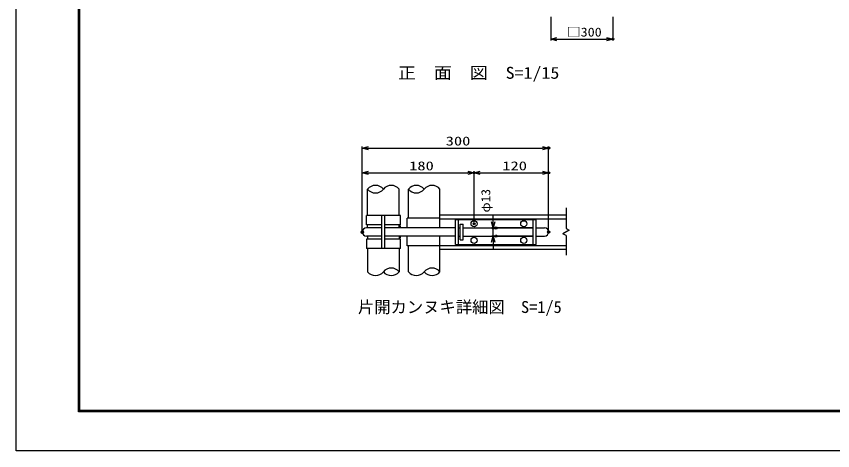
# Model space of a CAD drawing. Units: millimetres, scale not verified, with parts at other scales. Extents: x -4455 to 4455, y -3150 to 3150.
# Drawn here: x -4455 to -512, y -3150 to -1050 of the extents above; entities that cross this region are included whole.
import ezdxf
from ezdxf.enums import TextEntityAlignment as Align

# ---------------------------------------------------------------- set-up
doc = ezdxf.new("R2010")
doc.units = ezdxf.units.MM
doc.header["$LTSCALE"] = 20
doc.header["$PDMODE"] = 32
doc.header["$PDSIZE"] = 10
doc.layers.add('0-0_1', color=7, linetype='Continuous', lineweight=25)
doc.layers.add('0-1_0', color=7, linetype='Continuous', lineweight=25)
doc.layers.add('0-2_DEFPOINTS', color=7, linetype='Continuous')
doc.styles.add('ＭＳ ゴシック', font='')
doc.styles.get('ＭＳ ゴシック').set_extended_font_data('MS Gothic')

# ---------------------------------------------------------------- blocks, each defined once
blk = doc.blocks.new('_Open30')
at = {"layer": '0-1_0', "color": 1}
blk.add_line((0, 0), (-20, 0), dxfattribs=at)
blk.add_lwpolyline([(-20, 5.36), (0, 0), (-20, -5.36)], dxfattribs=at)

msp = doc.modelspace()

# ---------------------------------------------------------------- linework, layer by layer
at = {"layer": '0-0_1'}
for p, q in [((-2758.17, -2013.21), (-2758.17, -1885.39)), ((-2605.77, -2013.21), (-2605.77, -1885.39)), ((-2561.07, -2025.21), (-2561.07, -1885.39)), ((-2408.67, -2073.21), (-2408.67, -1885.39)), ((-2408.67, -2010.21), (-1799.56, -2010.21)), ((-2599.77, -2013.21), (-2764.17, -2013.21)), ((-2764.17, -2058.21), (-2764.17, -2013.21)), ((-2689.47, -2172.21), (-2689.47, -2013.21)), ((-2674.47, -2172.21), (-2674.47, -2013.21)), ((-2599.77, -2058.21), (-2599.77, -2013.21)), ((-2408.67, -2025.21), (-2567.07, -2025.21)), ((-2567.07, -2073.21), (-2567.07, -2025.21)), ((-2408.67, -2028.21), (-1799.56, -2028.21)), ((-2333.67, -2032.71), (-1943.67, -2032.71)), ((-2333.67, -2152.71), (-2333.67, -2032.71)), ((-2318.67, -2152.71), (-2318.67, -2032.71)), ((-1958.67, -2152.71), (-1958.67, -2032.71)), ((-1943.67, -2152.71), (-1943.67, -2032.71)), ((-2689.47, -2058.21), (-2764.17, -2058.21)), ((-2689.47, -2073.21), (-2764.17, -2073.21)), ((-2758.17, -2073.21), (-2758.17, -2058.21)), ((-2599.77, -2058.21), (-2674.47, -2058.21)), ((-2333.67, -2073.21), (-2674.47, -2073.21)), ((-2605.77, -2073.21), (-2605.77, -2058.21)), ((-2599.77, -2064.21), (-2605.77, -2064.21)), ((-2599.77, -2073.21), (-2599.77, -2064.21)), ((-2318.67, -2073.21), (-2311.17, -2073.21)), ((-2311.17, -2055.21), (-2296.17, -2055.21)), ((-2311.17, -2130.21), (-2311.17, -2055.21)), ((-2296.17, -2130.21), (-2296.17, -2055.21)), ((-2296.17, -2073.21), (-1958.67, -2073.21)), ((-1958.67, -2073.21), (-2158.56, -2073.21)), ((-1943.67, -2073.21), (-1903.17, -2073.21)), ((-2689.47, -2112.21), (-2764.17, -2112.21)), ((-2764.17, -2127.21), (-2764.17, -2172.21)), ((-2689.47, -2127.21), (-2764.17, -2127.21)), ((-2758.17, -2112.21), (-2758.17, -2127.21)), ((-2333.67, -2112.21), (-2674.47, -2112.21)), ((-2599.77, -2127.21), (-2674.47, -2127.21)), ((-2605.77, -2112.21), (-2605.77, -2127.21)), ((-2599.77, -2121.21), (-2605.77, -2121.21)), ((-2599.77, -2121.21), (-2599.77, -2112.21)), ((-2599.77, -2172.21), (-2599.77, -2127.21)), ((-2567.07, -2160.21), (-2567.07, -2112.21)), ((-2408.67, -2285.03), (-2408.67, -2112.21)), ((-2318.67, -2112.21), (-2311.17, -2112.21)), ((-2296.17, -2112.21), (-1958.67, -2112.21)), ((-1958.67, -2112.21), (-2158.56, -2112.21)), ((-1943.67, -2112.21), (-1903.17, -2112.21)), ((-2408.67, -2160.21), (-2567.07, -2160.21)), ((-2561.07, -2285.03), (-2561.07, -2160.21)), ((-2408.67, -2157.21), (-1799.56, -2157.21)), ((-2333.67, -2152.71), (-1943.67, -2152.71)), ((-2311.17, -2130.21), (-2296.17, -2130.21)), ((-2599.77, -2172.21), (-2764.17, -2172.21)), ((-2758.17, -2172.21), (-2758.17, -2285.03)), ((-2605.77, -2172.21), (-2605.77, -2285.03)), ((-2408.67, -2175.21), (-1799.56, -2175.21))]:
    msp.add_line(p, q, dxfattribs=at)
at = {"layer": '0-0_1', "color": 2}
for p, q in [((-1799.56, -1975.38), (-1799.56, -2075.39)), ((-1784.56, -2084.05), (-1814.56, -2101.37)), ((-1799.56, -2075.39), (-1784.56, -2084.05)), ((-1799.56, -2110.03), (-1814.56, -2101.37)), ((-1799.56, -2110.03), (-1799.56, -2205.05))]:
    msp.add_line(p, q, dxfattribs=at)
at = {"layer": '0-0_1'}
for centre in [(-2243.67, -2052.96), (-2003.67, -2052.96), (-2243.67, -2132.46), (-2003.67, -2132.46)]:
    msp.add_circle(centre, 15, dxfattribs=at)
for centre, radius, start, end in [((-2720.07, -1915.94), 48.83, 38.71802, 141.28213), ((-2720.07, -1854.85), 48.83, 218.71787, 321.28198), ((-2643.87, -1915.94), 48.83, 38.71802, 141.28213), ((-2522.97, -1915.94), 48.83, 38.71802, 141.28213), ((-2522.97, -1854.85), 48.83, 218.71787, 321.28198), ((-2446.77, -1915.94), 48.83, 38.71802, 141.28213), ((-2764.17, -2092.71), 19.5, 90, 270), ((-1903.17, -2092.71), 19.5, 270, 90), ((-2720.07, -2254.49), 48.83, 218.71787, 321.28198), ((-2643.87, -2315.58), 48.83, 38.71802, 141.28213), ((-2643.87, -2254.49), 48.83, 218.71787, 321.28198), ((-2522.97, -2254.49), 48.83, 218.71787, 321.28198), ((-2446.77, -2315.58), 48.83, 38.71802, 141.28213), ((-2446.77, -2254.49), 48.83, 218.71787, 321.28198)]:
    msp.add_arc(centre, radius, start, end, dxfattribs=at)
at = {"layer": '0-1_0', "color": 1}
for p, q in [((-1873.85, -1051.98), (-1873.85, -1167.24)), ((-1573.85, -1051.98), (-1573.85, -1167.24)), ((-1843.85, -1159.74), (-1603.85, -1159.74)), ((-2783.62, -2086.7), (-2783.62, -1679.05)), ((-2753.62, -1686.55), (-1913.67, -1686.55)), ((-1883.67, -2085.21), (-1883.67, -1679.05)), ((-2783.67, -2085.21), (-2783.67, -1799.05)), ((-2753.67, -1806.55), (-2273.67, -1806.55)), ((-2243.67, -2045.46), (-2243.67, -1799.05)), ((-2243.67, -2045.46), (-2243.67, -1799.05)), ((-2213.67, -1806.55), (-1913.67, -1806.55)), ((-1883.67, -2085.21), (-1883.67, -1799.05)), ((-2151.06, -2043.21), (-2151.06, -2013.21)), ((-2144.41, -2073.21), (-2158.56, -2073.21)), ((-2151.06, -2112.21), (-2151.06, -2073.21)), ((-2144.41, -2112.21), (-2158.56, -2112.21)), ((-2151.06, -2142.21), (-2151.06, -2172.21))]:
    msp.add_line(p, q, dxfattribs=at)
at = {"layer": '0-1_0', "color": 3}
msp.add_lwpolyline([(-4455, 3150), (4455, 3150), (4455, -3150), (-4455, -3150)], close=True, dxfattribs=at)
at = {"layer": '0-1_0'}
for points in [[(-4155, 2962.5), (4155, 2962.5), (4155, -2962.5), (-4155, -2962.5)], [(-4153.13, 2960.62), (4153.12, 2960.62), (4153.12, -2960.63), (-4153.13, -2960.63)], [(-4151.25, 2958.75), (4151.25, 2958.75), (4151.25, -2958.75), (-4151.25, -2958.75)], [(-4149.38, 2956.87), (4149.37, 2956.87), (4149.37, -2956.88), (-4149.38, -2956.88)], [(-4147.5, 2955), (4147.5, 2955), (4147.5, -2955), (-4147.5, -2955)]]:
    msp.add_lwpolyline(points, close=True, dxfattribs=at)
at = {"layer": '0-2_DEFPOINTS'}
for p in [(-1573.85, -1159.74), (-1883.67, -1686.55), (-2243.67, -1806.55), (-1883.67, -1806.55), (-2243.67, -2052.96), (-2783.67, -2092.71), (-2783.62, -2094.2), (-2151.06, -2073.21), (-2136.91, -2073.21), (-1883.67, -2092.71), (-2136.91, -2112.21)]:
    msp.add_point(p, dxfattribs=at)

# ---------------------------------------------------------------- block references
at = {"layer": '0-1_0', "xscale": 1.5, "yscale": 1.5}
for p, rotation in [((-1873.85, -1159.74), 180), ((-2783.62, -1686.55), 180), ((-2783.67, -1806.55), 180), ((-2243.67, -1806.55), 180), ((-2151.06, -2073.21), 270), ((-2151.06, -2112.21), 90)]:
    msp.add_blockref('_Open30', p, dxfattribs=dict(at, rotation=rotation))
for p in [(-1573.85, -1159.74), (-1883.67, -1686.55), (-2243.67, -1806.55), (-1883.67, -1806.55)]:
    msp.add_blockref('_Open30', p, dxfattribs=at)

# ---------------------------------------------------------------- texts
at = {"layer": '0-0_1', "style": 'ＭＳ ゴシック', "width": 1.1}
msp.add_text('正\u3000面\u3000図  S=1/15', height=57.77, dxfattribs=at).set_placement((-2611.21, -1369.21), align=Align.BOTTOM_LEFT)
at = {"layer": '0-0_1', "style": 'ＭＳ ゴシック'}
msp.add_text('片開カンヌキ詳細図  S=1/5', height=57.77, dxfattribs=at).set_placement((-2804.92, -2501.56), align=Align.BOTTOM_LEFT)
at = {"layer": '0-1_0', "color": 3, "style": 'ＭＳ ゴシック'}
for s, width, p in [('□300', 1.15, (-1796.75, -1160.56)), ('300', 1.35, (-2380.89, -1687.38)), ('180', 1.35, (-2557.55, -1807.38)), ('120', 1.35, (-2107.55, -1807.38))]:
    msp.add_text(s, height=43.26, dxfattribs=dict(at, width=width)).set_placement(p, align=Align.BOTTOM_LEFT)
at = {"layer": '0-1_0', "color": 3, "style": 'ＭＳ ゴシック', "width": 1.1}
msp.add_text('φ13', height=43.26, rotation=90, dxfattribs=at).set_placement((-2153, -1998.42), align=Align.BOTTOM_LEFT)

doc.saveas('drawing.dxf')
